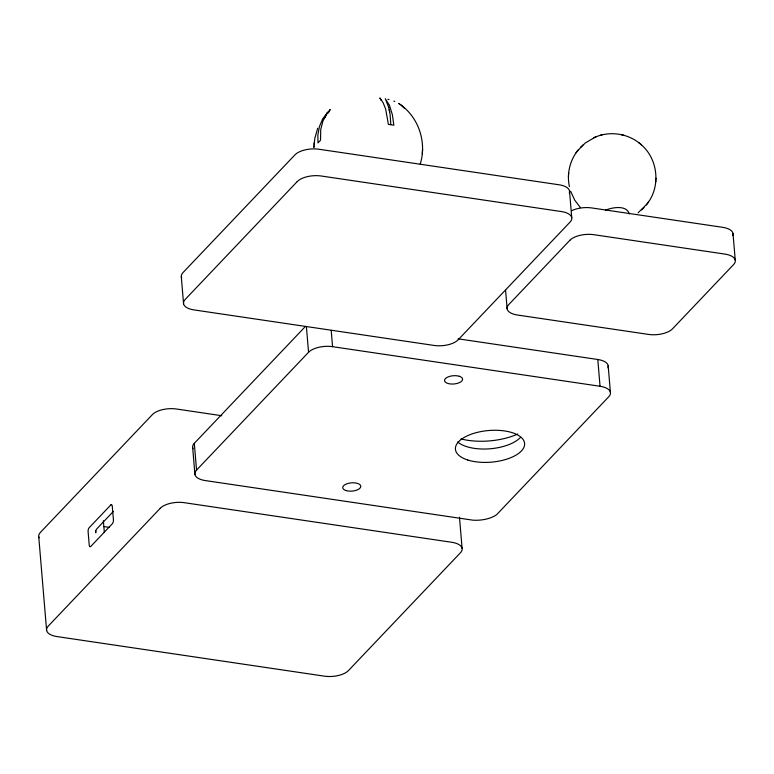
<?xml version="1.0" encoding="UTF-8"?>
<svg xmlns="http://www.w3.org/2000/svg" width="774" height="774" viewBox="0 0 774 774"><rect width="100%" height="100%" fill="white"/><g stroke="black" fill="none" stroke-linecap="round" stroke-linejoin="round"><path stroke-width="1.16" d="M317.708 128.213L314.825 138.323L313.867 147.447L313.963 145.88M420.214 164.127C426.609 143.858 419.663 120.222 403.196 106.754M422.565 149.179L422.294 153.765M569.403 186.582C566.791 174.663 569.529 161.689 576.746 151.849M647.664 203.136C661.112 185.46 657.716 157.906 640.388 144.022M314.041 144.409L314.138 142.861M568.426 176.791L568.503 175.534M568.571 174.353L568.648 173.105M655.771 181.89L655.849 180.632M655.907 179.452L655.984 178.194M629.291 213.905C626.795 204.849 612.447 207.258 605.616 210.151M324.887 117.687L327.692 112.191L322.69 118.877L319.439 126.501L317.872 134.947L317.969 142.929L320.513 140.249L320.746 129.374L322.884 121.179L326.676 113.894L330.237 109.511L328.311 112.956M577.356 151.036L585.328 142.929L595.177 137.182M638.076 212.821L647.054 203.949M575.991 152.884L578.081 150.05M646.329 204.936L648.428 202.101M113.439 511.353L96.798 528.865A3.019 1.229 -81.6 0 0 95.753 532.88L95.55 530.49M193.036 448.736A18.121 8.282 -4.8 0 1 194.303 443.338L305.478 326.386M196.548 470.108L308.555 352.276A18.121 8.282 -4.8 0 1 332.568 346.675L600.044 386.265A18.121 8.282 -4.8 0 1 608.78 396.723L496.773 514.546A21.353 9.762 -4.8 0 1 472.759 520.157L205.294 480.567A18.121 8.282 -4.8 0 1 196.548 470.108L194.303 443.338M641.617 209.938L644.045 207.558M580.365 147.437L581.293 146.528M581.922 145.909L582.793 145.057M595.013 137.25C610.222 130.496 629.088 133.65 641.375 144.835M593.803 137.772L596.27 136.717M599.869 135.489L600.798 135.247M601.146 135.15L601.94 134.947M458.092 338.818L597.799 359.494A18.121 8.282 -4.8 0 1 607.958 367.795M221.77 415.725L176.395 409.001A18.121 8.282 -4.8 0 0 152.381 414.612L40.374 532.444A18.121 8.282 -4.8 0 0 39.106 537.833M103.484 526.514L109.453 527.394M623.873 135.295L621.251 134.657M387.9 99.295L389.022 99.565M394.779 101.481L393.821 101.104M399.8 104.113L404.434 107.77M638.705 142.629L639.643 143.413M400.913 104.896L402.277 105.999M402.074 105.864L404.154 108.05M580.5 207.703L574.714 200.127L570.661 191.284M380.247 98.627L379.85 97.921L383.111 102.681L385.636 108.95L388.393 124.391L393.85 125.204L392.379 114.726L389.486 105.409M380.392 98.888L381.108 100.378M389.477 105.399L385.307 98.733L388.732 107.489M388.712 107.412L390.106 114.562L390.822 124.546M389.264 109.724L389.719 112.085M732.997 233.438L735.252 260.199M608.161 365.609L610.405 392.379M597.799 359.494L600.044 386.265M569.5 190.907L571.754 217.668M505.586 290.289L507.144 308.913M459.475 517.167L462.097 548.389M331.204 330.382L332.568 346.675M306.407 326.676L308.555 352.276M181.319 277.015L183.564 303.776M192.678 447.682L194.922 474.452M103.358 520.699L104.345 532.56M38.748 536.779L46.614 630.462M732.794 235.615A18.121 8.282 -4.8 0 0 722.635 227.314L591.626 207.925A18.121 8.282 -4.8 0 0 571.783 210.644M569.296 193.084A18.121 8.282 -4.8 0 0 559.138 184.793L318.956 149.237A18.121 8.282 -4.8 0 0 294.952 154.848L182.945 272.671A18.121 8.282 -4.8 0 0 181.677 278.069M520.273 437.6A34.733 15.877 -4.8 0 1 489.178 448.852A34.733 15.877 -4.8 0 1 457.753 442.002M517.758 434.03A46.808 21.391 -4.8 0 1 460.975 438.926M297.197 181.609L185.189 299.441A18.121 8.282 -4.8 0 0 193.926 309.9L434.108 345.446A18.121 8.282 -4.8 0 0 458.121 339.834L570.128 222.012A18.121 8.282 -4.8 0 0 561.392 211.554L321.21 175.998A18.121 8.282 -4.8 0 0 297.197 181.609M110.798 504.967L89.155 527.733A3.019 1.229 -81.6 0 0 88.11 531.748L89.233 545.128A3.019 1.229 -81.6 0 0 90.732 546.473L112.365 523.708A3.019 1.229 -81.6 0 0 113.42 519.693L112.288 506.312A3.019 1.229 -81.6 0 0 110.798 504.967M160.247 508.295L48.24 626.118A18.121 8.282 -4.8 0 0 56.986 636.576L324.451 676.166A18.121 8.282 -4.8 0 0 348.464 670.565L460.472 552.733A18.121 8.282 -4.8 0 0 451.735 542.274L184.26 502.684A18.121 8.282 -4.8 0 0 160.247 508.295M569.867 240.298L508.77 304.569A18.121 8.282 -4.8 0 0 517.506 315.028L648.515 334.416A18.121 8.282 -4.8 0 0 672.529 328.815L733.626 264.544A18.121 8.282 -4.8 0 0 724.89 254.085L593.881 234.696A18.121 8.282 -4.8 0 0 569.867 240.298M459.224 376.241L457.211 375.816A9.056 4.141 -4.8 0 0 444.547 380.547A9.056 4.141 -4.8 0 0 457.589 383.314A9.056 4.141 -4.8 0 0 459.224 376.241M399.5 103.91L398.736 103.445L399.5 103.91M467.748 460.008A34.733 15.877 -4.8 0 0 524.114 446.84A34.733 15.877 -4.8 0 0 478.158 432.173A34.733 15.877 -4.8 0 0 467.748 460.008M345.949 490.542A9.056 4.141 -4.8 0 0 360.655 487.098A9.056 4.141 -4.8 0 0 348.668 483.276A9.056 4.141 -4.8 0 0 345.949 490.542"/></g></svg>
